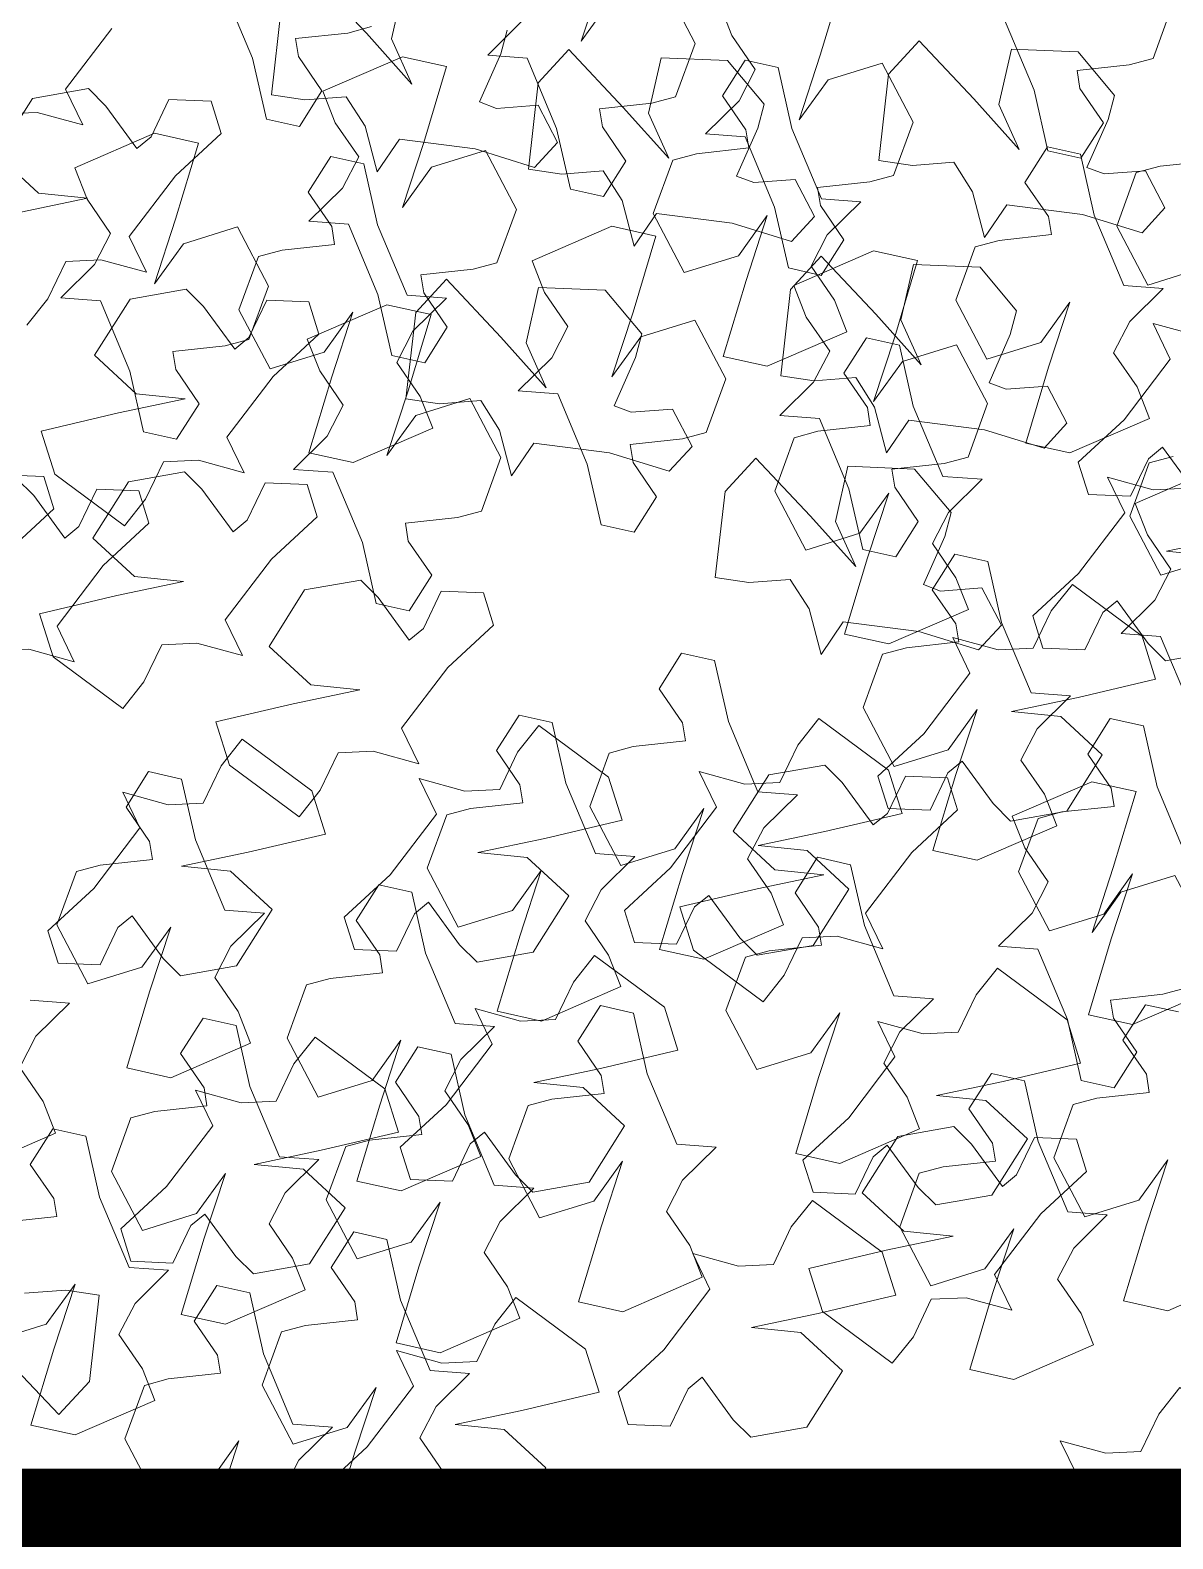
# Model space of a CAD drawing. Header units: metres. Extents: x 8 to 2416, y -346 to 476.
# Drawn here: x 215.528 to 215.908, y -224.245 to -223.743 of the extents above; entities that cross this region are included whole.
import ezdxf

# ---------------------------------------------------------------- set-up
doc = ezdxf.new("R2010")
doc.units = ezdxf.units.M
doc.linetypes.add('0', pattern=[0])
doc.layers.get('0').update_dxf_attribs({"color": 250, "linetype": '0', "lineweight": 20})
for name, color, linetype, lineweight in [('A-DOOR', 35, 'Continuous', 5), ('ARBOLES', 86, 'Continuous', 0), ('baños', 140, 'Continuous', 0)]:
    doc.layers.add(name, color=color, linetype=linetype, lineweight=lineweight)
doc.layers.add('REVESTIMIENTO EXTERIOR', color=7, linetype='Continuous', lineweight=5, true_color=0xffdebd)
doc.styles.get("Standard").update_dxf_attribs({"font": 'arial.ttf', "height": 0.1875})

# ---------------------------------------------------------------- blocks, each defined once
blk = doc.blocks.new('TREES')
at = {"layer": 'ARBOLES', "color": 252, "true_color": 0x8da178}
for p, q in [((-0.0499, 0.08818), (-0.05666, 0.09413)), ((-0.04617, 0.09417), (-0.04699, 0.0878)), ((0.01256, 0.09318), (0.00946, 0.08909)), ((0.01932, 0.08723), (0.01256, 0.09318)), ((0.02305, 0.09322), (0.02222, 0.08685)), ((0.03059, 0.09363), (0.02305, 0.09322)), ((0.03517, 0.08909), (0.03059, 0.09363)), ((-0.05976, 0.09004), (-0.05996, 0.08021)), ((-0.03451, 0.08729), (-0.03404, 0.09004)), ((-0.00885, 0.08893), (-0.01639, 0.08852)), ((-0.00426, 0.0844), (-0.00885, 0.08893)), ((0.00946, 0.08909), (0.00926, 0.07926)), ((0.03471, 0.08634), (0.03517, 0.08909)), ((-0.04423, 0.08293), (-0.0499, 0.08818)), ((-0.04699, 0.0878), (-0.04423, 0.08293)), ((-0.03639, 0.08163), (-0.03451, 0.08729)), ((-0.02688, 0.08848), (-0.02998, 0.0844)), ((-0.02012, 0.08253), (-0.02688, 0.08848)), ((-0.01639, 0.08852), (-0.01721, 0.08216)), ((0.02499, 0.08198), (0.01932, 0.08723)), ((-0.08324, 0.07867), (-0.07868, 0.08602)), ((0.02222, 0.08685), (0.02499, 0.08198)), ((0.03282, 0.08069), (0.03471, 0.08634)), ((-0.02998, 0.0844), (-0.03018, 0.07457)), ((-0.00472, 0.08164), (-0.00426, 0.0844)), ((-0.01445, 0.07729), (-0.02012, 0.08253)), ((-0.01721, 0.08216), (-0.01445, 0.07729)), ((0.0469, 0.08279), (0.04106, 0.08159)), ((-0.05612, 0.08), (-0.05149, 0.0808)), ((-0.05149, 0.0808), (-0.04905, 0.07767)), ((-0.0344, 0.08108), (-0.03639, 0.08163)), ((-0.02977, 0.08188), (-0.0344, 0.08108)), ((-0.02717, 0.07788), (-0.02977, 0.08188)), ((-0.00661, 0.07599), (-0.00472, 0.08164)), ((0.03482, 0.08013), (0.03282, 0.08069)), ((0.03945, 0.08094), (0.03482, 0.08013)), ((0.03844, 0.08062), (0.03681, 0.07438)), ((0.04106, 0.08159), (0.03844, 0.08062)), ((0.04205, 0.07694), (0.03945, 0.08094)), ((-0.08066, 0.07898), (-0.08688, 0.07727)), ((-0.08093, 0.07484), (-0.08324, 0.07867)), ((-0.07851, 0.0772), (-0.08066, 0.07898)), ((-0.0667, 0.07885), (-0.07146, 0.0786)), ((-0.06521, 0.07532), (-0.0667, 0.07885)), ((-0.05996, 0.08021), (-0.05612, 0.08)), ((0.00926, 0.07926), (0.0131, 0.07905)), ((0.0131, 0.07905), (0.01773, 0.07985)), ((0.01773, 0.07985), (0.02017, 0.07672)), ((-0.08688, 0.07727), (-0.0903, 0.07054)), ((-0.07456, 0.07274), (-0.07851, 0.0772)), ((-0.07146, 0.0786), (-0.07308, 0.07419)), ((-0.04905, 0.07767), (-0.04722, 0.07264)), ((-0.02949, 0.07483), (-0.02717, 0.07788)), ((-0.09013, 0.07521), (-0.0862, 0.07576)), ((-0.0862, 0.07576), (-0.08093, 0.07484)), ((-0.06993, 0.07005), (-0.06521, 0.07532)), ((-0.04722, 0.07264), (-0.04505, 0.07657)), ((-0.04505, 0.07657), (-0.03641, 0.07628)), ((-0.03641, 0.07628), (-0.02949, 0.07483)), ((-0.00461, 0.07544), (-0.00661, 0.07599)), ((0.00002, 0.07624), (-0.00461, 0.07544)), ((0.00261, 0.07224), (0.00002, 0.07624)), ((0.02017, 0.07672), (0.022, 0.07169)), ((0.022, 0.07169), (0.02417, 0.07562)), ((0.02417, 0.07562), (0.03281, 0.07534)), ((0.03281, 0.07534), (0.03973, 0.07388)), ((0.03973, 0.07388), (0.04205, 0.07694)), ((-0.07308, 0.07419), (-0.07456, 0.07274)), ((-0.0526, 0.07388), (-0.05477, 0.06963)), ((-0.0488, 0.0734), (-0.0526, 0.07388)), ((-0.03018, 0.07457), (-0.02634, 0.07435)), ((-0.02634, 0.07435), (-0.02171, 0.07515)), ((-0.02171, 0.07515), (-0.01926, 0.07202)), ((0.03681, 0.07438), (0.04093, 0.06805)), ((-0.0466, 0.06668), (-0.0488, 0.0734)), ((-0.01926, 0.07202), (-0.01743, 0.06699)), ((0.00029, 0.06918), (0.00261, 0.07224)), ((-0.0903, 0.07054), (-0.0852, 0.06664)), ((-0.01743, 0.06699), (-0.01527, 0.07092)), ((-0.01527, 0.07092), (-0.00663, 0.07064)), ((-0.00663, 0.07064), (0.00029, 0.06918)), ((0.04093, 0.06805), (0.04686, 0.07052)), ((-0.07449, 0.06271), (-0.06993, 0.07005)), ((-0.05477, 0.06963), (-0.05176, 0.06602)), ((0.00379, 0.06784), (0.00069, 0.06375)), ((0.01055, 0.06189), (0.00379, 0.06784)), ((0.01428, 0.06788), (0.01346, 0.06151)), ((0.02182, 0.06829), (0.01428, 0.06788)), ((0.02641, 0.06375), (0.02182, 0.06829)), ((-0.0796, 0.0666), (-0.08697, 0.06431)), ((-0.0852, 0.06664), (-0.0796, 0.0666)), ((-0.05176, 0.06602), (-0.05124, 0.06402)), ((-0.04252, 0.05906), (-0.0466, 0.06668)), ((-0.05124, 0.06402), (-0.05708, 0.06282)), ((0.00069, 0.06375), (0.00049, 0.05392)), ((0.02594, 0.061), (0.02641, 0.06375)), ((-0.07218, 0.05887), (-0.07449, 0.06271)), ((-0.0597, 0.06185), (-0.06133, 0.05561)), ((-0.05708, 0.06282), (-0.0597, 0.06185)), ((-0.02023, 0.06172), (-0.02777, 0.06131)), ((-0.01564, 0.05718), (-0.02023, 0.06172)), ((0.01622, 0.05665), (0.01055, 0.06189)), ((-0.03826, 0.06127), (-0.04136, 0.05718)), ((-0.0315, 0.05532), (-0.03826, 0.06127)), ((-0.02777, 0.06131), (-0.02859, 0.05494)), ((0.01346, 0.06151), (0.01622, 0.05665)), ((0.02406, 0.05535), (0.02594, 0.061)), ((-0.083, 0.05484), (-0.08138, 0.05925)), ((-0.08138, 0.05925), (-0.07745, 0.0598)), ((-0.07745, 0.0598), (-0.07218, 0.05887)), ((-0.03804, 0.05914), (-0.04252, 0.05906)), ((-0.04148, 0.05504), (-0.03804, 0.05914)), ((-0.06751, 0.05739), (-0.07373, 0.05568)), ((-0.06536, 0.05561), (-0.06751, 0.05739)), ((-0.05831, 0.05701), (-0.05993, 0.0526)), ((-0.05355, 0.05726), (-0.05831, 0.05701)), ((-0.05206, 0.05373), (-0.05355, 0.05726)), ((-0.05128, 0.05175), (-0.04845, 0.05658)), ((-0.04845, 0.05658), (-0.05015, 0.04905)), ((-0.04136, 0.05718), (-0.04156, 0.04735)), ((-0.01611, 0.05443), (-0.01564, 0.05718)), ((-0.08511, 0.05162), (-0.083, 0.05484)), ((-0.07373, 0.05568), (-0.07715, 0.04895)), ((-0.0614, 0.05115), (-0.06536, 0.05561)), ((-0.06133, 0.05561), (-0.0572, 0.04928)), ((-0.04297, 0.05136), (-0.04148, 0.05504)), ((-0.02583, 0.05007), (-0.0315, 0.05532)), ((-0.02859, 0.05494), (-0.02583, 0.05007)), ((0.02605, 0.0548), (0.02406, 0.05535)), ((0.03068, 0.0556), (0.02605, 0.0548)), ((0.03328, 0.0516), (0.03068, 0.0556)), ((-0.05678, 0.04846), (-0.05206, 0.05373)), ((-0.01799, 0.04878), (-0.01611, 0.05443)), ((0.00049, 0.05392), (0.00433, 0.05371)), ((0.00433, 0.05371), (0.00896, 0.05451)), ((0.00896, 0.05451), (0.0114, 0.05138)), ((-0.05993, 0.0526), (-0.0614, 0.05115)), ((-0.0572, 0.04928), (-0.05128, 0.05175)), ((-0.03996, 0.04775), (-0.04297, 0.05136)), ((0.0114, 0.05138), (0.01324, 0.04635)), ((0.03096, 0.04854), (0.03328, 0.0516)), ((0.01324, 0.04635), (0.0154, 0.05028)), ((0.0154, 0.05028), (0.02404, 0.05)), ((0.02404, 0.05), (0.03096, 0.04854)), ((-0.07715, 0.04895), (-0.07204, 0.04505)), ((-0.06134, 0.04112), (-0.05678, 0.04846)), ((-0.05015, 0.04905), (-0.05193, 0.04022)), ((-0.03772, 0.04714), (-0.03309, 0.04794)), ((-0.03309, 0.04794), (-0.03065, 0.04481)), ((-0.016, 0.04822), (-0.01799, 0.04878)), ((-0.01137, 0.04902), (-0.016, 0.04822)), ((-0.00877, 0.04502), (-0.01137, 0.04902)), ((0.05043, 0.04803), (0.04181, 0.04329)), ((-0.04156, 0.04735), (-0.03772, 0.04714)), ((-0.03822, 0.04432), (-0.03996, 0.04775)), ((-0.06645, 0.04501), (-0.07382, 0.04272)), ((-0.07204, 0.04505), (-0.06645, 0.04501)), ((-0.03065, 0.04481), (-0.02881, 0.03978)), ((-0.01109, 0.04197), (-0.00877, 0.04502)), ((0.01657, 0.04482), (0.00903, 0.04442)), ((0.02116, 0.04029), (0.01657, 0.04482)), ((-0.04684, 0.03958), (-0.03822, 0.04432)), ((-0.02881, 0.03978), (-0.02665, 0.04371)), ((-0.02665, 0.04371), (-0.01801, 0.04343)), ((-0.01801, 0.04343), (-0.01109, 0.04197)), ((-0.00146, 0.04438), (-0.00456, 0.04029)), ((0.0053, 0.03842), (-0.00146, 0.04438)), ((0.00903, 0.04442), (0.00821, 0.03805)), ((0.04181, 0.04329), (0.04355, 0.03986)), ((-0.07382, 0.04272), (-0.08236, 0.03984)), ((-0.05903, 0.03728), (-0.06134, 0.04112)), ((-0.08236, 0.03984), (-0.08037, 0.03512)), ((-0.05193, 0.04022), (-0.04684, 0.03958)), ((-0.00456, 0.04029), (-0.00476, 0.03046)), ((0.02069, 0.03754), (0.02116, 0.04029)), ((0.04355, 0.03986), (0.04656, 0.03625)), ((-0.06985, 0.03325), (-0.06823, 0.03766)), ((-0.06823, 0.03766), (-0.0643, 0.03821)), ((-0.0643, 0.03821), (-0.05903, 0.03728)), ((0.01097, 0.03318), (0.0053, 0.03842)), ((0.00821, 0.03805), (0.01097, 0.03318)), ((-0.06576, 0.03674), (-0.07198, 0.03504)), ((-0.06361, 0.03497), (-0.06576, 0.03674)), ((-0.05656, 0.03637), (-0.05818, 0.03196)), ((-0.0518, 0.03662), (-0.05656, 0.03637)), ((-0.05031, 0.03308), (-0.0518, 0.03662)), ((0.01881, 0.03188), (0.02069, 0.03754)), ((0.04656, 0.03625), (0.04507, 0.03257)), ((0.11421, 0.02729), (0.11598, 0.03612)), ((0.15179, 0.03046), (0.15342, 0.0367)), ((-0.08158, 0.03474), (-0.08634, 0.03449)), ((-0.08009, 0.03121), (-0.08158, 0.03474)), ((-0.08037, 0.03512), (-0.07195, 0.03003)), ((-0.07198, 0.03504), (-0.0754, 0.0283)), ((-0.05965, 0.03051), (-0.06361, 0.03497)), ((-0.07195, 0.03003), (-0.06985, 0.03325)), ((-0.05503, 0.02782), (-0.05031, 0.03308)), ((0.04507, 0.03257), (0.04163, 0.02847)), ((0.08709, 0.02633), (0.08879, 0.03386)), ((0.09997, 0.0273), (0.09584, 0.03363)), ((0.13461, 0.03325), (0.13869, 0.02563)), ((-0.08481, 0.02594), (-0.08009, 0.03121)), ((-0.05818, 0.03196), (-0.05965, 0.03051)), ((-0.00092, 0.03025), (0.00371, 0.03105)), ((0.00371, 0.03105), (0.00615, 0.02792)), ((0.02081, 0.03133), (0.01881, 0.03188)), ((0.02543, 0.03213), (0.02081, 0.03133)), ((0.02803, 0.02813), (0.02543, 0.03213)), ((0.08992, 0.03116), (0.08709, 0.02633)), ((0.10228, 0.03202), (0.10402, 0.02859)), ((-0.00476, 0.03046), (-0.00092, 0.03025)), ((0.14333, 0.02829), (0.14917, 0.02948)), ((0.14917, 0.02948), (0.15179, 0.03046)), ((-0.0754, 0.0283), (-0.07029, 0.02441)), ((-0.05959, 0.02047), (-0.05503, 0.02782)), ((0.00615, 0.02792), (0.00799, 0.02289)), ((0.02571, 0.02508), (0.02803, 0.02813)), ((0.04163, 0.02847), (0.04611, 0.02855)), ((0.04611, 0.02855), (0.05019, 0.02093)), ((0.08012, 0.02787), (0.07668, 0.02377)), ((0.10402, 0.02859), (0.10703, 0.02498)), ((0.14385, 0.02628), (0.14333, 0.02829)), ((-0.04473, 0.0264), (-0.05095, 0.0247)), ((-0.04257, 0.02462), (-0.04473, 0.0264)), ((-0.03552, 0.02603), (-0.03714, 0.02162)), ((-0.03076, 0.02627), (-0.03552, 0.02603)), ((-0.02927, 0.02274), (-0.03076, 0.02627)), ((0.00799, 0.02289), (0.01015, 0.02681)), ((0.01015, 0.02681), (0.01879, 0.02653)), ((0.01879, 0.02653), (0.02571, 0.02508)), ((0.06067, 0.02478), (0.06328, 0.02576)), ((0.09833, 0.02106), (0.09997, 0.0273)), ((0.1125, 0.01976), (0.11421, 0.02729)), ((0.12126, 0.02706), (0.11534, 0.02459)), ((0.12538, 0.02073), (0.12126, 0.02706)), ((0.14686, 0.02267), (0.14385, 0.02628)), ((-0.0647, 0.02437), (-0.07207, 0.02208)), ((-0.07029, 0.02441), (-0.0647, 0.02437)), ((-0.05095, 0.0247), (-0.05436, 0.01796)), ((-0.03862, 0.02016), (-0.04257, 0.02462)), ((0.05483, 0.02359), (0.06067, 0.02478)), ((0.10703, 0.02498), (0.10554, 0.0213)), ((0.11534, 0.02459), (0.1125, 0.01976)), ((0.13869, 0.02563), (0.14089, 0.0189)), ((-0.03399, 0.01748), (-0.02927, 0.02274)), ((0.05535, 0.02159), (0.05483, 0.02359)), ((0.06708, 0.02269), (0.05846, 0.01795)), ((0.07217, 0.02205), (0.06708, 0.02269)), ((0.07668, 0.02377), (0.08116, 0.02386)), ((0.08116, 0.02386), (0.08524, 0.01623)), ((0.14469, 0.01843), (0.14686, 0.02267)), ((-0.07207, 0.02208), (-0.08061, 0.0192)), ((-0.03714, 0.02162), (-0.03862, 0.02016)), ((0.05019, 0.02093), (0.05239, 0.01421)), ((0.05836, 0.01798), (0.05535, 0.02159)), ((0.07039, 0.01322), (0.07217, 0.02205)), ((0.09572, 0.02009), (0.09833, 0.02106)), ((0.10554, 0.0213), (0.1021, 0.0172)), ((0.12375, 0.01449), (0.12538, 0.02073)), ((-0.08061, 0.0192), (-0.07862, 0.01447)), ((-0.05728, 0.01664), (-0.05959, 0.02047)), ((0.08988, 0.01889), (0.09572, 0.02009)), ((0.0904, 0.01689), (0.08988, 0.01889)), ((0.14089, 0.0189), (0.14469, 0.01843)), ((-0.06648, 0.01701), (-0.06255, 0.01757)), ((-0.06255, 0.01757), (-0.05728, 0.01664)), ((-0.05436, 0.01796), (-0.04926, 0.01407)), ((-0.03856, 0.01013), (-0.03399, 0.01748)), ((0.05619, 0.01373), (0.05836, 0.01798)), ((0.05846, 0.01795), (0.0602, 0.01452)), ((0.1021, 0.0172), (0.10658, 0.01729)), ((0.10658, 0.01729), (0.11066, 0.00966)), ((-0.0681, 0.01261), (-0.06648, 0.01701)), ((0.08524, 0.01623), (0.08744, 0.00951)), ((0.09341, 0.01328), (0.0904, 0.01689)), ((-0.07862, 0.01447), (-0.07021, 0.00938)), ((-0.04366, 0.01403), (-0.05104, 0.01174)), ((-0.04926, 0.01407), (-0.04366, 0.01403)), ((0.05239, 0.01421), (0.05619, 0.01373)), ((0.0602, 0.01452), (0.06321, 0.01091)), ((0.12114, 0.01352), (0.12375, 0.01449)), ((-0.16389, 0.01286), (-0.16606, 0.00861)), ((-0.16009, 0.01238), (-0.16389, 0.01286)), ((-0.15789, 0.00566), (-0.16009, 0.01238)), ((-0.07021, 0.00938), (-0.0681, 0.01261)), ((-0.02543, 0.01286), (-0.0276, 0.00861)), ((-0.02163, 0.01238), (-0.02543, 0.01286)), ((-0.01943, 0.00566), (-0.02163, 0.01238)), ((0.06869, 0.00569), (0.07039, 0.01322)), ((0.07744, 0.01299), (0.07152, 0.01052)), ((0.08157, 0.00666), (0.07744, 0.01299)), ((0.09124, 0.00903), (0.09341, 0.01328)), ((0.1153, 0.01232), (0.12114, 0.01352)), ((0.11582, 0.01032), (0.1153, 0.01232)), ((-0.05104, 0.01174), (-0.05957, 0.00886)), ((0.00959, 0.01046), (0.00337, 0.00875)), ((0.01174, 0.00868), (0.00959, 0.01046)), ((0.02356, 0.01033), (0.0188, 0.01008)), ((0.02504, 0.0068), (0.02356, 0.01033)), ((0.03991, 0.01142), (0.03129, 0.00668)), ((0.045, 0.01078), (0.03991, 0.01142)), ((0.04322, 0.00195), (0.045, 0.01078)), ((0.06321, 0.01091), (0.06172, 0.00723)), ((0.07152, 0.01052), (0.06869, 0.00569)), ((0.11883, 0.00671), (0.11582, 0.01032)), ((-0.16606, 0.00861), (-0.16305, 0.005)), ((-0.05957, 0.00886), (-0.05758, 0.00413)), ((-0.03624, 0.0063), (-0.03856, 0.01013)), ((-0.0276, 0.00861), (-0.02459, 0.005)), ((0.00337, 0.00875), (-0.00005, 0.00202)), ((0.0157, 0.00422), (0.01174, 0.00868)), ((0.0188, 0.01008), (0.01717, 0.00567)), ((0.08744, 0.00951), (0.09124, 0.00903)), ((0.11066, 0.00966), (0.11286, 0.00294)), ((-0.04544, 0.00667), (-0.04151, 0.00722)), ((-0.04151, 0.00722), (-0.03624, 0.0063)), ((0.06172, 0.00723), (0.05828, 0.00313)), ((-0.15381, -0.00196), (-0.15789, 0.00566)), ((-0.12884, 0.00629), (-0.13101, 0.00204)), ((-0.12504, 0.00581), (-0.12884, 0.00629)), ((-0.12284, -0.00091), (-0.12504, 0.00581)), ((-0.04706, 0.00226), (-0.04544, 0.00667)), ((-0.01535, -0.00196), (-0.01943, 0.00566)), ((0.01717, 0.00567), (0.0157, 0.00422)), ((0.02032, 0.00153), (0.02504, 0.0068)), ((0.03129, 0.00668), (0.03303, 0.00325)), ((0.07993, 0.00042), (0.08157, 0.00666)), ((0.09249, 0.00578), (0.08388, 0.00104)), ((0.09758, 0.00514), (0.09249, 0.00578)), ((0.09581, -0.00369), (0.09758, 0.00514)), ((0.12228, 0.00578), (0.11366, 0.00104)), ((0.11666, 0.00246), (0.11883, 0.00671)), ((0.12737, 0.00514), (0.12228, 0.00578)), ((0.12559, -0.00369), (0.12737, 0.00514)), ((-0.16305, 0.005), (-0.16253, 0.003)), ((-0.05758, 0.00413), (-0.04917, -0.00096)), ((-0.02459, 0.005), (-0.02407, 0.003)), ((-0.16837, 0.0018), (-0.17098, 0.00083)), ((-0.16253, 0.003), (-0.16837, 0.0018)), ((-0.13101, 0.00204), (-0.128, -0.00157)), ((-0.06662, 0.00254), (-0.06879, -0.00171)), ((-0.06282, 0.00206), (-0.06662, 0.00254)), ((-0.06062, -0.00466), (-0.06282, 0.00206)), ((-0.04917, -0.00096), (-0.04706, 0.00226)), ((-0.02991, 0.0018), (-0.03253, 0.00083)), ((-0.02407, 0.003), (-0.02991, 0.0018)), ((-0.00005, 0.00202), (0.00506, -0.00188)), ((0.03303, 0.00325), (0.03604, -0.00036)), ((0.04152, -0.00558), (0.04322, 0.00195)), ((0.05027, 0.00172), (0.04435, -0.00075)), ((0.0544, -0.00461), (0.05027, 0.00172)), ((0.05828, 0.00313), (0.06276, 0.00321)), ((0.06276, 0.00321), (0.06684, -0.00441)), ((0.11286, 0.00294), (0.11666, 0.00246)), ((-0.17098, 0.00083), (-0.17261, -0.00541)), ((-0.03253, 0.00083), (-0.03416, -0.00541)), ((0.01576, -0.00581), (0.02032, 0.00153)), ((0.07732, -0.00055), (0.07993, 0.00042)), ((0.08388, 0.00104), (0.08562, -0.0024)), ((0.11366, 0.00104), (0.1154, -0.0024)), ((0.1546, 0.00056), (0.15691, -0.00328)), ((0.15987, -0.00037), (0.1546, 0.00056)), ((-0.128, -0.00157), (-0.12748, -0.00357)), ((-0.11876, -0.00854), (-0.12284, -0.00091)), ((-0.06879, -0.00171), (-0.06578, -0.00532)), ((0.03604, -0.00036), (0.03455, -0.00404)), ((0.04435, -0.00075), (0.04152, -0.00558)), ((0.07148, -0.00175), (0.07732, -0.00055)), ((-0.14933, -0.00188), (-0.15381, -0.00196)), ((-0.15277, -0.00598), (-0.14933, -0.00188)), ((-0.01087, -0.00188), (-0.01535, -0.00196)), ((-0.01431, -0.00598), (-0.01087, -0.00188)), ((0.01066, -0.00192), (0.00328, -0.00421)), ((0.00506, -0.00188), (0.01066, -0.00192)), ((0.072, -0.00375), (0.07148, -0.00175)), ((0.08562, -0.0024), (0.08862, -0.00601)), ((0.1154, -0.0024), (0.11841, -0.00601)), ((0.15691, -0.00328), (0.15235, -0.01062)), ((-0.16257, -0.00927), (-0.15973, -0.00444)), ((-0.15973, -0.00444), (-0.16144, -0.01197)), ((-0.13332, -0.00477), (-0.13593, -0.00574)), ((-0.12748, -0.00357), (-0.13332, -0.00477)), ((-0.05654, -0.01229), (-0.06062, -0.00466)), ((-0.02411, -0.00927), (-0.02128, -0.00444)), ((-0.02128, -0.00444), (-0.02298, -0.01197)), ((0.00328, -0.00421), (-0.00526, -0.00709)), ((0.03455, -0.00404), (0.03111, -0.00814)), ((0.05277, -0.01085), (0.0544, -0.00461)), ((0.06684, -0.00441), (0.06904, -0.01113)), ((0.07501, -0.00736), (0.072, -0.00375)), ((0.0941, -0.01123), (0.09581, -0.00369)), ((0.10286, -0.00393), (0.09694, -0.0064)), ((0.10698, -0.01025), (0.10286, -0.00393)), ((0.12389, -0.01123), (0.12559, -0.00369)), ((0.13264, -0.00393), (0.12672, -0.0064)), ((0.13677, -0.01025), (0.13264, -0.00393)), ((-0.17261, -0.00541), (-0.16849, -0.01174)), ((-0.15426, -0.00966), (-0.15277, -0.00598)), ((-0.13593, -0.00574), (-0.13756, -0.01198)), ((-0.06578, -0.00532), (-0.06526, -0.00732)), ((-0.03416, -0.00541), (-0.03004, -0.01174)), ((-0.0158, -0.00966), (-0.01431, -0.00598)), ((0.01808, -0.00965), (0.01576, -0.00581)), ((0.06796, -0.00547), (0.05935, -0.01021)), ((0.07305, -0.00611), (0.06796, -0.00547)), ((0.07127, -0.01494), (0.07305, -0.00611)), ((0.08862, -0.00601), (0.08714, -0.00969)), ((0.09694, -0.0064), (0.0941, -0.01123)), ((0.11841, -0.00601), (0.11692, -0.00969)), ((0.12672, -0.0064), (0.12389, -0.01123)), ((-0.11428, -0.00845), (-0.11876, -0.00854)), ((-0.11772, -0.01255), (-0.11428, -0.00845)), ((-0.0711, -0.00852), (-0.07371, -0.00949)), ((-0.06526, -0.00732), (-0.0711, -0.00852)), ((-0.03945, -0.0078), (-0.04162, -0.01205)), ((-0.03565, -0.00828), (-0.03945, -0.0078)), ((-0.03345, -0.015), (-0.03565, -0.00828)), ((-0.00526, -0.00709), (-0.00327, -0.01181)), ((0.03111, -0.00814), (0.03559, -0.00805)), ((0.03559, -0.00805), (0.03967, -0.01568)), ((0.07284, -0.01161), (0.07501, -0.00736)), ((-0.16849, -0.01174), (-0.16257, -0.00927)), ((-0.15125, -0.01327), (-0.15426, -0.00966)), ((-0.07371, -0.00949), (-0.07534, -0.01573)), ((-0.03004, -0.01174), (-0.02411, -0.00927)), ((-0.01279, -0.01327), (-0.0158, -0.00966)), ((0.00725, -0.01368), (0.00887, -0.00927)), ((0.00887, -0.00927), (0.0128, -0.00872)), ((0.0128, -0.00872), (0.01808, -0.00965)), ((0.05935, -0.01021), (0.06108, -0.01365)), ((0.08714, -0.00969), (0.0837, -0.01379)), ((0.10535, -0.01649), (0.10698, -0.01025)), ((0.11692, -0.00969), (0.11348, -0.01379)), ((0.13514, -0.01649), (0.13677, -0.01025)), ((-0.12752, -0.01584), (-0.12468, -0.01101)), ((-0.12468, -0.01101), (-0.12639, -0.01854)), ((-0.00327, -0.01181), (0.00515, -0.0169)), ((0.04431, -0.01302), (0.05015, -0.01182)), ((0.05015, -0.01182), (0.05277, -0.01085)), ((0.06904, -0.01113), (0.07284, -0.01161)), ((0.15235, -0.01062), (0.14763, -0.01589)), ((-0.16144, -0.01197), (-0.16321, -0.0208)), ((-0.14951, -0.0167), (-0.15125, -0.01327)), ((-0.13756, -0.01198), (-0.13344, -0.01831)), ((-0.1192, -0.01623), (-0.11772, -0.01255)), ((-0.05206, -0.0122), (-0.05654, -0.01229)), ((-0.0555, -0.0163), (-0.05206, -0.0122)), ((-0.04162, -0.01205), (-0.03861, -0.01566)), ((-0.02298, -0.01197), (-0.02476, -0.0208)), ((-0.01106, -0.0167), (-0.01279, -0.01327)), ((0.04483, -0.01502), (0.04431, -0.01302)), ((0.06108, -0.01365), (0.06409, -0.01725)), ((0.1555, -0.01477), (0.15698, -0.01331)), ((0.15698, -0.01331), (0.16093, -0.01777)), ((-0.0653, -0.01959), (-0.06246, -0.01476)), ((-0.06246, -0.01476), (-0.06417, -0.02229)), ((-0.02937, -0.02263), (-0.03345, -0.015)), ((0.00515, -0.0169), (0.00725, -0.01368)), ((0.04784, -0.01863), (0.04483, -0.01502)), ((0.06957, -0.02248), (0.07127, -0.01494)), ((0.07833, -0.01517), (0.0724, -0.01765)), ((0.08245, -0.0215), (0.07833, -0.01517)), ((0.0837, -0.01379), (0.08818, -0.0137)), ((0.08818, -0.0137), (0.09226, -0.02132)), ((0.11348, -0.01379), (0.11796, -0.0137)), ((0.11796, -0.0137), (0.12204, -0.02132)), ((0.15388, -0.01917), (0.1555, -0.01477)), ((-0.15813, -0.02144), (-0.14951, -0.0167)), ((-0.13344, -0.01831), (-0.12752, -0.01584)), ((-0.1162, -0.01984), (-0.1192, -0.01623)), ((-0.07534, -0.01573), (-0.07122, -0.02206)), ((-0.05698, -0.01998), (-0.0555, -0.0163)), ((-0.03861, -0.01566), (-0.03809, -0.01767)), ((-0.01967, -0.02144), (-0.01106, -0.0167)), ((0.03967, -0.01568), (0.04187, -0.0224)), ((0.10274, -0.01747), (0.10535, -0.01649)), ((0.13252, -0.01747), (0.13514, -0.01649)), ((0.14763, -0.01589), (0.14912, -0.01942)), ((-0.14724, -0.01718), (-0.14941, -0.02142)), ((-0.14344, -0.01766), (-0.14724, -0.01718)), ((-0.14124, -0.02438), (-0.14344, -0.01766)), ((-0.12639, -0.01854), (-0.12816, -0.02737)), ((-0.03809, -0.01767), (-0.04393, -0.01886)), ((0.04567, -0.02288), (0.04784, -0.01863)), ((0.06409, -0.01725), (0.0626, -0.02093)), ((0.0724, -0.01765), (0.06957, -0.02248)), ((0.0969, -0.01866), (0.10274, -0.01747)), ((0.09742, -0.02067), (0.0969, -0.01866)), ((0.12668, -0.01866), (0.13252, -0.01747)), ((0.1272, -0.02067), (0.12668, -0.01866)), ((0.1511, -0.01728), (0.15341, -0.02112)), ((0.15637, -0.01821), (0.1511, -0.01728)), ((0.1603, -0.01766), (0.15637, -0.01821)), ((-0.11446, -0.02327), (-0.1162, -0.01984)), ((-0.07122, -0.02206), (-0.0653, -0.01959)), ((-0.05398, -0.02359), (-0.05698, -0.01998)), ((-0.04654, -0.01983), (-0.04818, -0.02607)), ((-0.04393, -0.01886), (-0.04654, -0.01983)), ((-0.01317, -0.01907), (-0.01533, -0.02332)), ((-0.00936, -0.01955), (-0.01317, -0.01907)), ((-0.00716, -0.02627), (-0.00936, -0.01955)), ((0.14912, -0.01942), (0.15388, -0.01917)), ((-0.16321, -0.0208), (-0.15813, -0.02144)), ((-0.14941, -0.02142), (-0.1464, -0.02503)), ((-0.02476, -0.0208), (-0.01967, -0.02144)), ((0.0626, -0.02093), (0.05916, -0.02504)), ((0.08082, -0.02774), (0.08245, -0.0215)), ((0.09226, -0.02132), (0.09446, -0.02804)), ((0.10043, -0.02428), (0.09742, -0.02067)), ((0.12204, -0.02132), (0.12424, -0.02804)), ((0.13021, -0.02428), (0.1272, -0.02067)), ((0.15341, -0.02112), (0.14885, -0.02846)), ((-0.12307, -0.02801), (-0.11446, -0.02327)), ((-0.06417, -0.02229), (-0.06594, -0.03112)), ((-0.05224, -0.02702), (-0.05398, -0.02359)), ((-0.02489, -0.02254), (-0.02937, -0.02263)), ((-0.02833, -0.02664), (-0.02489, -0.02254)), ((-0.01533, -0.02332), (-0.01233, -0.02693)), ((0.04187, -0.0224), (0.04567, -0.02288)), ((0.15852, -0.02502), (0.1659, -0.02272)), ((-0.1464, -0.02503), (-0.14588, -0.02704)), ((-0.13716, -0.032), (-0.14124, -0.02438)), ((-0.07309, -0.02441), (-0.07757, -0.0245)), ((-0.07653, -0.02852), (-0.07309, -0.02441)), ((-0.05785, -0.0247), (-0.06002, -0.02894)), ((-0.05405, -0.02517), (-0.05785, -0.0247)), ((-0.05185, -0.0319), (-0.05405, -0.02517)), ((-0.03813, -0.02993), (-0.0353, -0.0251)), ((-0.0353, -0.0251), (-0.037, -0.03263)), ((-0.03332, -0.02564), (-0.03548, -0.02989)), ((-0.02951, -0.02612), (-0.03332, -0.02564)), ((0.05916, -0.02504), (0.06364, -0.02495)), ((0.06364, -0.02495), (0.06772, -0.03257)), ((0.09826, -0.02852), (0.10043, -0.02428)), ((0.12804, -0.02852), (0.13021, -0.02428)), ((0.16412, -0.02505), (0.15852, -0.02502)), ((-0.14588, -0.02704), (-0.15172, -0.02823)), ((-0.1114, -0.0273), (-0.11401, -0.02828)), ((-0.06085, -0.03176), (-0.05224, -0.02702)), ((-0.04818, -0.02607), (-0.04405, -0.0324)), ((-0.02982, -0.03032), (-0.02833, -0.02664)), ((-0.02731, -0.03284), (-0.02951, -0.02612)), ((-0.01233, -0.02693), (-0.0118, -0.02893)), ((-0.00309, -0.0339), (-0.00716, -0.02627)), ((-0.15172, -0.02823), (-0.15433, -0.02921)), ((-0.12816, -0.02737), (-0.12307, -0.02801)), ((-0.11401, -0.02828), (-0.11564, -0.03452)), ((-0.07802, -0.0322), (-0.07653, -0.02852)), ((-0.06002, -0.02894), (-0.05701, -0.03255)), ((-0.0118, -0.02893), (-0.01764, -0.03013)), ((0.02799, -0.02897), (0.02177, -0.03068)), ((0.03015, -0.03075), (0.02799, -0.02897)), ((0.07236, -0.02991), (0.0782, -0.02872)), ((0.0782, -0.02872), (0.08082, -0.02774)), ((0.09446, -0.02804), (0.09826, -0.02852)), ((0.12424, -0.02804), (0.12804, -0.02852)), ((0.14885, -0.02846), (0.14413, -0.03373)), ((-0.15433, -0.02921), (-0.15596, -0.03545)), ((-0.04405, -0.0324), (-0.03813, -0.02993)), ((-0.03548, -0.02989), (-0.03248, -0.0335)), ((-0.02681, -0.03393), (-0.02982, -0.03032)), ((-0.01764, -0.03013), (-0.02026, -0.0311)), ((0.02177, -0.03068), (0.01835, -0.03741)), ((0.0341, -0.03521), (0.03015, -0.03075)), ((0.0372, -0.02935), (0.03558, -0.03376)), ((0.04196, -0.0291), (0.0372, -0.02935)), ((0.04344, -0.03263), (0.04196, -0.0291)), ((0.07288, -0.03192), (0.07236, -0.02991)), ((0.14826, -0.02975), (0.14615, -0.03297)), ((0.15667, -0.03484), (0.14826, -0.02975)), ((-0.13268, -0.03191), (-0.13716, -0.032)), ((-0.13612, -0.03601), (-0.13268, -0.03191)), ((-0.07501, -0.0358), (-0.07802, -0.0322)), ((-0.06594, -0.03112), (-0.06085, -0.03176)), ((-0.04777, -0.03952), (-0.05185, -0.0319)), ((-0.02026, -0.0311), (-0.02189, -0.03734)), ((0.07589, -0.03552), (0.07288, -0.03192)), ((0.152, -0.03261), (0.15348, -0.03115)), ((0.15348, -0.03115), (0.15743, -0.03561)), ((-0.05701, -0.03255), (-0.05649, -0.03456)), ((-0.037, -0.03263), (-0.03878, -0.04146)), ((-0.03248, -0.0335), (-0.03196, -0.03551)), ((-0.02324, -0.04047), (-0.02731, -0.03284)), ((-0.02507, -0.03736), (-0.02681, -0.03393)), ((0.0014, -0.03381), (-0.00309, -0.0339)), ((-0.00204, -0.03791), (0.0014, -0.03381)), ((0.03558, -0.03376), (0.0341, -0.03521)), ((0.03872, -0.0379), (0.04344, -0.03263)), ((0.06772, -0.03257), (0.06992, -0.03929)), ((0.14413, -0.03373), (0.14562, -0.03726)), ((0.14615, -0.03297), (0.14453, -0.03737)), ((0.15038, -0.03701), (0.152, -0.03261)), ((-0.15596, -0.03545), (-0.15184, -0.04177)), ((-0.14592, -0.0393), (-0.14308, -0.03447)), ((-0.14308, -0.03447), (-0.14479, -0.04201)), ((-0.11564, -0.03452), (-0.11152, -0.04085)), ((-0.07328, -0.03924), (-0.07501, -0.0358)), ((-0.06233, -0.03575), (-0.06495, -0.03673)), ((-0.05649, -0.03456), (-0.06233, -0.03575)), ((-0.03196, -0.03551), (-0.03779, -0.0367)), ((0.07372, -0.03977), (0.07589, -0.03552)), ((0.15866, -0.03956), (0.15667, -0.03484)), ((0.15743, -0.03561), (0.15958, -0.03739)), ((0.15958, -0.03739), (0.1658, -0.03568)), ((-0.1376, -0.03969), (-0.13612, -0.03601)), ((-0.06495, -0.03673), (-0.06658, -0.04297)), ((-0.03779, -0.0367), (-0.04041, -0.03767)), ((-0.03369, -0.0421), (-0.02507, -0.03736)), ((-0.02189, -0.03734), (-0.01777, -0.04367)), ((-0.01184, -0.0412), (-0.00901, -0.03637)), ((-0.00901, -0.03637), (-0.01072, -0.0439)), ((0.01835, -0.03741), (0.02346, -0.04131)), ((0.13533, -0.037), (0.13765, -0.04084)), ((0.1406, -0.03793), (0.13533, -0.037)), ((0.14453, -0.03737), (0.1406, -0.03793)), ((0.14562, -0.03726), (0.15038, -0.03701)), ((-0.15184, -0.04177), (-0.14592, -0.0393)), ((-0.11152, -0.04085), (-0.1056, -0.03838)), ((-0.08189, -0.04398), (-0.07328, -0.03924)), ((-0.07364, -0.03879), (-0.0758, -0.04304)), ((-0.06983, -0.03927), (-0.07364, -0.03879)), ((-0.06763, -0.04599), (-0.06983, -0.03927)), ((-0.04041, -0.03767), (-0.04204, -0.04391)), ((-0.00353, -0.04159), (-0.00204, -0.03791)), ((0.03416, -0.04524), (0.03872, -0.0379)), ((0.06992, -0.03929), (0.07372, -0.03977)), ((-0.1346, -0.0433), (-0.1376, -0.03969)), ((-0.13497, -0.04066), (-0.13714, -0.04491)), ((-0.13117, -0.04114), (-0.13497, -0.04066)), ((-0.04329, -0.03943), (-0.04777, -0.03952)), ((-0.04673, -0.04353), (-0.04329, -0.03943)), ((-0.01876, -0.04038), (-0.02324, -0.04047)), ((-0.02219, -0.04448), (-0.01876, -0.04038)), ((0.13765, -0.04084), (0.13308, -0.04818)), ((0.15013, -0.04244), (0.15866, -0.03956)), ((-0.14479, -0.04201), (-0.14656, -0.05084)), ((-0.12897, -0.04786), (-0.13117, -0.04114)), ((-0.05653, -0.04682), (-0.0537, -0.04199)), ((-0.0537, -0.04199), (-0.0554, -0.04953)), ((-0.03878, -0.04146), (-0.03369, -0.0421)), ((-0.01777, -0.04367), (-0.01184, -0.0412)), ((-0.00052, -0.0452), (-0.00353, -0.04159)), ((0.02906, -0.04135), (0.02168, -0.04364)), ((0.02346, -0.04131), (0.02906, -0.04135)), ((0.14275, -0.04473), (0.15013, -0.04244)), ((-0.13286, -0.04674), (-0.1346, -0.0433)), ((-0.0758, -0.04304), (-0.0728, -0.04664)), ((-0.06658, -0.04297), (-0.06245, -0.04929)), ((-0.04822, -0.04721), (-0.04673, -0.04353)), ((-0.04204, -0.04391), (-0.03792, -0.05024)), ((-0.03199, -0.04777), (-0.02916, -0.04294)), ((-0.02916, -0.04294), (-0.03087, -0.05048)), ((-0.01072, -0.0439), (-0.01249, -0.05273)), ((0.02168, -0.04364), (0.01314, -0.04652)), ((-0.13714, -0.04491), (-0.13413, -0.04852)), ((-0.06356, -0.05361), (-0.06763, -0.04599)), ((-0.02368, -0.04816), (-0.02219, -0.04448)), ((0.00121, -0.04863), (-0.00052, -0.0452)), ((0.03648, -0.04908), (0.03416, -0.04524)), ((0.14835, -0.04477), (0.14275, -0.04473)), ((0.15345, -0.04866), (0.14835, -0.04477)), ((-0.14147, -0.05148), (-0.13286, -0.04674)), ((-0.12489, -0.05549), (-0.12897, -0.04786)), ((-0.0728, -0.04664), (-0.07227, -0.04865)), ((-0.06245, -0.04929), (-0.05653, -0.04682)), ((-0.04521, -0.05082), (-0.04822, -0.04721)), ((-0.03859, -0.04723), (-0.04075, -0.05148)), ((-0.03478, -0.04771), (-0.03859, -0.04723)), ((-0.03792, -0.05024), (-0.03199, -0.04777)), ((-0.03258, -0.05443), (-0.03478, -0.04771)), ((0.01314, -0.04652), (0.01514, -0.05124)), ((0.12109, -0.04759), (0.11899, -0.05081)), ((0.1295, -0.05268), (0.12109, -0.04759)), ((-0.13413, -0.04852), (-0.13361, -0.05052)), ((-0.07227, -0.04865), (-0.07811, -0.04984)), ((-0.0554, -0.04953), (-0.05718, -0.05836)), ((-0.02067, -0.05177), (-0.02368, -0.04816)), ((-0.0074, -0.05337), (0.00121, -0.04863)), ((0.02565, -0.05311), (0.02727, -0.0487)), ((0.02727, -0.0487), (0.03121, -0.04815)), ((0.03121, -0.04815), (0.03648, -0.04908)), ((0.13308, -0.04818), (0.12836, -0.05344)), ((0.15004, -0.0554), (0.15345, -0.04866)), ((-0.14656, -0.05084), (-0.14147, -0.05148)), ((-0.13361, -0.05052), (-0.13945, -0.05172)), ((-0.04347, -0.05426), (-0.04521, -0.05082)), ((-0.03087, -0.05048), (-0.03264, -0.0593)), ((0.01514, -0.05124), (0.02355, -0.05633)), ((0.11899, -0.05081), (0.11737, -0.05521)), ((0.13623, -0.05232), (0.13771, -0.05087)), ((0.13771, -0.05087), (0.14166, -0.05533)), ((-0.14207, -0.05269), (-0.1437, -0.05893)), ((-0.13945, -0.05172), (-0.14207, -0.05269)), ((-0.04075, -0.05148), (-0.03774, -0.05509)), ((-0.01894, -0.0552), (-0.02067, -0.05177)), ((-0.01249, -0.05273), (-0.0074, -0.05337)), ((0.08956, -0.05134), (0.08745, -0.05456)), ((0.09797, -0.05643), (0.08956, -0.05134)), ((0.1315, -0.0574), (0.1295, -0.05268)), ((0.13461, -0.05673), (0.13623, -0.05232)), ((-0.05907, -0.05352), (-0.06356, -0.05361)), ((-0.06251, -0.05762), (-0.05907, -0.05352)), ((-0.05209, -0.059), (-0.04347, -0.05426)), ((-0.02851, -0.06206), (-0.03258, -0.05443)), ((0.02355, -0.05633), (0.02565, -0.05311)), ((0.08745, -0.05456), (0.08583, -0.05896)), ((0.12836, -0.05344), (0.12985, -0.05698)), ((-0.16476, -0.05473), (-0.16692, -0.05898)), ((-0.16095, -0.05521), (-0.16476, -0.05473)), ((-0.15875, -0.06193), (-0.16095, -0.05521)), ((-0.12041, -0.0554), (-0.12489, -0.05549)), ((-0.12385, -0.0595), (-0.12041, -0.0554)), ((-0.07231, -0.06091), (-0.06948, -0.05608)), ((-0.06948, -0.05608), (-0.07119, -0.06362)), ((-0.05349, -0.05473), (-0.05565, -0.05898)), ((-0.04968, -0.05521), (-0.05349, -0.05473)), ((-0.04748, -0.06193), (-0.04968, -0.05521)), ((-0.03774, -0.05509), (-0.03722, -0.0571)), ((-0.02755, -0.05994), (-0.01894, -0.0552)), ((0.05626, -0.05603), (0.05415, -0.05925)), ((0.06467, -0.06112), (0.05626, -0.05603)), ((0.09996, -0.06115), (0.09797, -0.05643)), ((0.10816, -0.05484), (0.11048, -0.05868)), ((0.11343, -0.05577), (0.10816, -0.05484)), ((0.11737, -0.05521), (0.11343, -0.05577)), ((0.14166, -0.05533), (0.14381, -0.05711)), ((0.14381, -0.05711), (0.15004, -0.0554)), ((-0.13365, -0.06279), (-0.13082, -0.05796)), ((-0.13082, -0.05796), (-0.13252, -0.06549)), ((-0.11569, -0.05756), (-0.11785, -0.0618)), ((-0.11188, -0.05803), (-0.11569, -0.05756)), ((-0.10968, -0.06476), (-0.11188, -0.05803)), ((-0.064, -0.06131), (-0.06251, -0.05762)), ((-0.03722, -0.0571), (-0.04306, -0.05829)), ((0.12296, -0.06028), (0.1315, -0.0574)), ((0.12985, -0.05698), (0.13461, -0.05673)), ((-0.16692, -0.05898), (-0.16391, -0.06259)), ((-0.1437, -0.05893), (-0.13957, -0.06526)), ((-0.12534, -0.06318), (-0.12385, -0.0595)), ((-0.05718, -0.05836), (-0.05209, -0.059)), ((-0.05565, -0.05898), (-0.05265, -0.06259)), ((-0.04568, -0.05926), (-0.04731, -0.0655)), ((-0.04306, -0.05829), (-0.04568, -0.05926)), ((-0.03264, -0.0593), (-0.02755, -0.05994)), ((0.05415, -0.05925), (0.05253, -0.06366)), ((0.07663, -0.05859), (0.07895, -0.06243)), ((0.0819, -0.05952), (0.07663, -0.05859)), ((0.08583, -0.05896), (0.0819, -0.05952)), ((0.11048, -0.05868), (0.10592, -0.06602)), ((-0.07824, -0.06338), (-0.07231, -0.06091)), ((-0.06099, -0.06491), (-0.064, -0.06131)), ((0.06666, -0.06585), (0.06467, -0.06112)), ((0.09143, -0.06403), (0.09996, -0.06115)), ((0.11558, -0.06257), (0.12296, -0.06028)), ((-0.16391, -0.06259), (-0.16339, -0.06459)), ((-0.15468, -0.06956), (-0.15875, -0.06193)), ((-0.13957, -0.06526), (-0.13365, -0.06279)), ((-0.12233, -0.06679), (-0.12534, -0.06318)), ((-0.11785, -0.0618), (-0.11485, -0.06541)), ((-0.05265, -0.06259), (-0.05212, -0.06459)), ((-0.04341, -0.06956), (-0.04748, -0.06193)), ((-0.02402, -0.06197), (-0.02851, -0.06206)), ((-0.02746, -0.06607), (-0.02402, -0.06197)), ((0.07895, -0.06243), (0.07438, -0.06977)), ((0.12118, -0.06261), (0.11558, -0.06257)), ((0.12628, -0.06651), (0.12118, -0.06261)), ((-0.16339, -0.06459), (-0.16923, -0.06579)), ((-0.10561, -0.07238), (-0.10968, -0.06476)), ((-0.07119, -0.06362), (-0.07296, -0.07245)), ((-0.05926, -0.06835), (-0.06099, -0.06491)), ((-0.05212, -0.06459), (-0.05796, -0.06579)), ((-0.03726, -0.06936), (-0.03443, -0.06453)), ((-0.03443, -0.06453), (-0.03613, -0.07207)), ((0.04333, -0.06329), (0.04565, -0.06712)), ((0.0486, -0.06421), (0.04333, -0.06329)), ((0.05253, -0.06366), (0.0486, -0.06421)), ((0.08405, -0.06632), (0.09143, -0.06403)), ((-0.16923, -0.06579), (-0.17185, -0.06676)), ((-0.13252, -0.06549), (-0.1343, -0.07432)), ((-0.11485, -0.06541), (-0.11432, -0.06742)), ((-0.05796, -0.06579), (-0.06058, -0.06676)), ((-0.04731, -0.0655), (-0.04319, -0.07183)), ((-0.02895, -0.06975), (-0.02746, -0.06607)), ((0.05813, -0.06873), (0.06666, -0.06585)), ((0.08965, -0.06636), (0.08405, -0.06632)), ((0.09475, -0.07025), (0.08965, -0.06636)), ((0.10592, -0.06602), (0.10119, -0.07129)), ((0.12287, -0.07324), (0.12628, -0.06651)), ((-0.17185, -0.06676), (-0.17348, -0.073)), ((-0.12059, -0.07022), (-0.12233, -0.06679)), ((-0.11432, -0.06742), (-0.12016, -0.06861)), ((-0.06787, -0.07309), (-0.05926, -0.06835)), ((-0.06058, -0.06676), (-0.06221, -0.073)), ((0.04565, -0.06712), (0.04108, -0.07447)), ((-0.15019, -0.06947), (-0.15468, -0.06956)), ((-0.15363, -0.07357), (-0.15019, -0.06947)), ((-0.12278, -0.06958), (-0.12441, -0.07583)), ((-0.12016, -0.06861), (-0.12278, -0.06958)), ((-0.03892, -0.06947), (-0.04341, -0.06956)), ((-0.04319, -0.07183), (-0.03726, -0.06936)), ((-0.04236, -0.07357), (-0.03892, -0.06947)), ((-0.02594, -0.07336), (-0.02895, -0.06975)), ((0.05075, -0.07102), (0.05813, -0.06873)), ((0.07438, -0.06977), (0.06966, -0.07503)), ((0.10906, -0.07016), (0.11054, -0.06871)), ((0.11054, -0.06871), (0.11449, -0.07317)), ((-0.12921, -0.07496), (-0.12059, -0.07022)), ((0.05635, -0.07106), (0.05075, -0.07102)), ((0.06145, -0.07495), (0.05635, -0.07106)), ((0.09133, -0.07699), (0.09475, -0.07025)), ((0.10119, -0.07129), (0.10268, -0.07482)), ((0.10744, -0.07457), (0.10906, -0.07016)), ((-0.17348, -0.073), (-0.16936, -0.07933)), ((-0.16343, -0.07686), (-0.1606, -0.07203)), ((-0.1606, -0.07203), (-0.1623, -0.07956)), ((-0.07296, -0.07245), (-0.06787, -0.07309)), ((-0.06221, -0.073), (-0.05809, -0.07933)), ((-0.05216, -0.07686), (-0.04933, -0.07203)), ((-0.04933, -0.07203), (-0.05103, -0.07956)), ((-0.03613, -0.07207), (-0.03791, -0.08089)), ((-0.02421, -0.07679), (-0.02594, -0.07336)), ((0.01577, -0.07329), (0.01361, -0.07721)), ((0.0176, -0.07831), (0.01577, -0.07329)), ((0.07753, -0.07391), (0.07901, -0.07246)), ((0.07901, -0.07246), (0.08296, -0.07692)), ((0.11449, -0.07317), (0.11665, -0.07495)), ((0.11665, -0.07495), (0.12287, -0.07324)), ((-0.15512, -0.07725), (-0.15363, -0.07357)), ((-0.1343, -0.07432), (-0.12921, -0.07496)), ((-0.11436, -0.07968), (-0.11153, -0.07485)), ((-0.11153, -0.07485), (-0.11324, -0.08239)), ((-0.04385, -0.07725), (-0.04236, -0.07357)), ((0.04108, -0.07447), (0.03636, -0.07973)), ((0.05803, -0.08168), (0.06145, -0.07495)), ((0.06966, -0.07503), (0.07115, -0.07857)), ((0.07591, -0.07832), (0.07753, -0.07391)), ((0.10268, -0.07482), (0.10744, -0.07457)), ((0.14388, -0.07387), (0.14177, -0.07709)), ((0.15229, -0.07896), (0.14388, -0.07387)), ((-0.16936, -0.07933), (-0.16343, -0.07686)), ((-0.14724, -0.07632), (-0.14941, -0.08057)), ((-0.14344, -0.0768), (-0.14724, -0.07632)), ((-0.14124, -0.08352), (-0.14344, -0.0768)), ((-0.12441, -0.07583), (-0.12029, -0.08215)), ((-0.05809, -0.07933), (-0.05216, -0.07686)), ((-0.03282, -0.08153), (-0.02421, -0.07679)), ((-0.00196, -0.07547), (-0.00427, -0.07853)), ((0.00496, -0.07693), (-0.00196, -0.07547)), ((0.01361, -0.07721), (0.00496, -0.07693)), ((0.08296, -0.07692), (0.08511, -0.0787)), ((0.09831, -0.0767), (0.0962, -0.07992)), ((0.10672, -0.08178), (0.09831, -0.0767)), ((-0.15211, -0.08086), (-0.15512, -0.07725)), ((-0.04084, -0.08086), (-0.04385, -0.07725)), ((-0.00427, -0.07853), (-0.00168, -0.08253)), ((0.04261, -0.08302), (0.04423, -0.07861)), ((0.04423, -0.07861), (0.04571, -0.07715)), ((0.04571, -0.07715), (0.04966, -0.08161)), ((0.07115, -0.07857), (0.07591, -0.07832)), ((0.08511, -0.0787), (0.09133, -0.07699)), ((0.14177, -0.07709), (0.14015, -0.0815)), ((-0.1623, -0.07956), (-0.16408, -0.08839)), ((-0.12029, -0.08215), (-0.11436, -0.07968)), ((-0.05103, -0.07956), (-0.05281, -0.08839)), ((0.03636, -0.07973), (0.03785, -0.08326)), ((0.0962, -0.07992), (0.09458, -0.08432)), ((0.15428, -0.08369), (0.15229, -0.07896)), ((-0.15038, -0.08429), (-0.15211, -0.08086)), ((-0.14941, -0.08057), (-0.1464, -0.08418)), ((-0.03911, -0.08429), (-0.04084, -0.08086)), ((-0.03791, -0.08089), (-0.03282, -0.08153)), ((0.04966, -0.08161), (0.05181, -0.08339)), ((0.05181, -0.08339), (0.05803, -0.08168)), ((0.10871, -0.08651), (0.10672, -0.08178)), ((0.13095, -0.08113), (0.13326, -0.08496)), ((0.13622, -0.08205), (0.13095, -0.08113)), ((0.14015, -0.0815), (0.13622, -0.08205)), ((-0.13716, -0.09115), (-0.14124, -0.08352)), ((-0.11324, -0.08239), (-0.11501, -0.09122)), ((0.03785, -0.08326), (0.04261, -0.08302)), ((0.14574, -0.08657), (0.15428, -0.08369)), ((-0.15899, -0.08903), (-0.15038, -0.08429)), ((-0.1464, -0.08418), (-0.14588, -0.08618)), ((0.08538, -0.08395), (0.0877, -0.08779)), ((0.09065, -0.08488), (0.08538, -0.08395)), ((0.09458, -0.08432), (0.09065, -0.08488)), ((0.13326, -0.08496), (0.1287, -0.09231)), ((-0.14588, -0.08618), (-0.15172, -0.08738)), ((-0.10992, -0.09186), (-0.10131, -0.08711)), ((0.10018, -0.08939), (0.10871, -0.08651)), ((0.13837, -0.08886), (0.14574, -0.08657)), ((-0.16408, -0.08839), (-0.15899, -0.08903)), ((-0.15433, -0.08835), (-0.15596, -0.09459)), ((-0.15172, -0.08738), (-0.15433, -0.08835)), ((0.06764, -0.08889), (0.06553, -0.09211)), ((0.07605, -0.09398), (0.06764, -0.08889)), ((0.0877, -0.08779), (0.08313, -0.09513)), ((0.14397, -0.0889), (0.13837, -0.08886)), ((0.14907, -0.09279), (0.14397, -0.0889)), ((-0.10869, -0.08947), (-0.11085, -0.09371)), ((-0.10489, -0.08994), (-0.10869, -0.08947)), ((0.0928, -0.09168), (0.10018, -0.08939)), ((-0.13268, -0.09106), (-0.13716, -0.09115)), ((-0.13612, -0.09516), (-0.13268, -0.09106)), ((-0.11501, -0.09122), (-0.10992, -0.09186)), ((0.06553, -0.09211), (0.06391, -0.09652)), ((0.0984, -0.09172), (0.0928, -0.09168)), ((0.1035, -0.09561), (0.0984, -0.09172)), ((0.1287, -0.09231), (0.12398, -0.09757)), ((-0.14592, -0.09845), (-0.14308, -0.09362)), ((-0.14308, -0.09362), (-0.14479, -0.10115)), ((-0.11085, -0.09371), (-0.10785, -0.09732)), ((0.07804, -0.09871), (0.07605, -0.09398)), ((0.14565, -0.09953), (0.14907, -0.09279)), ((-0.15596, -0.09459), (-0.15184, -0.10092)), ((-0.1376, -0.09884), (-0.13612, -0.09516)), ((0.08313, -0.09513), (0.07841, -0.10039)), ((0.10008, -0.10235), (0.1035, -0.09561)), ((0.13185, -0.09645), (0.13333, -0.09499)), ((0.13333, -0.09499), (0.13728, -0.09945)), ((-0.10785, -0.09732), (-0.10733, -0.09933)), ((0.05471, -0.09614), (0.05703, -0.09998)), ((0.05998, -0.09707), (0.05471, -0.09614)), ((0.06391, -0.09652), (0.05998, -0.09707)), ((0.13023, -0.10086), (0.13185, -0.09645)), ((-0.15184, -0.10092), (-0.14592, -0.09845)), ((-0.1346, -0.10245), (-0.1376, -0.09884)), ((-0.12532, -0.09886), (-0.12749, -0.10311)), ((-0.12152, -0.09934), (-0.12532, -0.09886)), ((0.06951, -0.10158), (0.07804, -0.09871)), ((0.08628, -0.09927), (0.08776, -0.09782)), ((0.08776, -0.09782), (0.09171, -0.10228)), ((0.12398, -0.09757), (0.12547, -0.1011)), ((-0.11932, -0.10606), (-0.12152, -0.09934)), ((-0.11317, -0.10052), (-0.11578, -0.1015)), ((-0.10733, -0.09933), (-0.11317, -0.10052)), ((0.05703, -0.09998), (0.05246, -0.10732)), ((0.07841, -0.10039), (0.0799, -0.10393)), ((0.08466, -0.10368), (0.08628, -0.09927)), ((0.12547, -0.1011), (0.13023, -0.10086)), ((0.13728, -0.09945), (0.13943, -0.10123)), ((0.13943, -0.10123), (0.14565, -0.09953)), ((-0.14479, -0.10115), (-0.14656, -0.10998)), ((-0.13286, -0.10588), (-0.1346, -0.10245)), ((-0.11578, -0.1015), (-0.11741, -0.10774)), ((0.06213, -0.10388), (0.06951, -0.10158)), ((0.09171, -0.10228), (0.09386, -0.10406)), ((0.09386, -0.10406), (0.10008, -0.10235)), ((0.12548, -0.10203), (0.12337, -0.10525)), ((0.13389, -0.10712), (0.12548, -0.10203)), ((-0.12749, -0.10311), (-0.12448, -0.10672)), ((0.06773, -0.10392), (0.06213, -0.10388)), ((0.07283, -0.10781), (0.06773, -0.10392)), ((0.0799, -0.10393), (0.08466, -0.10368)), ((-0.14147, -0.11062), (-0.13286, -0.10588)), ((0.12337, -0.10525), (0.12175, -0.10966)), ((-0.12448, -0.10672), (-0.12396, -0.10872)), ((-0.11524, -0.11368), (-0.11932, -0.10606)), ((-0.10737, -0.11159), (-0.10453, -0.10676)), ((-0.10453, -0.10676), (-0.10624, -0.1143)), ((0.05246, -0.10732), (0.04774, -0.11259)), ((0.13588, -0.11185), (0.13389, -0.10712)), ((-0.12396, -0.10872), (-0.1298, -0.10992)), ((-0.11741, -0.10774), (-0.11329, -0.11406)), ((0.06942, -0.11454), (0.07283, -0.10781)), ((0.11255, -0.10929), (0.11486, -0.11312)), ((0.11782, -0.11022), (0.11255, -0.10929)), ((-0.14656, -0.10998), (-0.14147, -0.11062)), ((-0.13241, -0.11089), (-0.13404, -0.11713)), ((-0.1298, -0.10992), (-0.13241, -0.11089)), ((0.05561, -0.11147), (0.05709, -0.11001)), ((0.05709, -0.11001), (0.06104, -0.11447)), ((0.12175, -0.10966), (0.11782, -0.11022)), ((-0.11329, -0.11406), (-0.10737, -0.11159)), ((0.04774, -0.11259), (0.04923, -0.11612)), ((0.05399, -0.11588), (0.05561, -0.11147)), ((0.12734, -0.11473), (0.13588, -0.11185)), ((-0.11076, -0.1136), (-0.11524, -0.11368)), ((-0.1142, -0.1177), (-0.11076, -0.1136)), ((-0.10624, -0.1143), (-0.10801, -0.12313)), ((0.06104, -0.11447), (0.06319, -0.11625)), ((0.06319, -0.11625), (0.06942, -0.11454)), ((0.11486, -0.11312), (0.1103, -0.12047)), ((-0.124, -0.12099), (-0.12116, -0.11616)), ((-0.12116, -0.11616), (-0.12287, -0.12369)), ((0.04923, -0.11612), (0.05399, -0.11588)), ((0.09306, -0.11613), (0.09095, -0.11935)), ((0.10147, -0.12122), (0.09306, -0.11613)), ((0.11997, -0.11702), (0.12734, -0.11473)), ((-0.13404, -0.11713), (-0.12992, -0.12346)), ((-0.11569, -0.12138), (-0.1142, -0.1177)), ((0.12557, -0.11706), (0.11997, -0.11702)), ((0.13067, -0.12095), (0.12557, -0.11706)), ((-0.10292, -0.12377), (-0.09431, -0.11903)), ((0.09095, -0.11935), (0.08933, -0.12375)), ((-0.12992, -0.12346), (-0.124, -0.12099)), ((-0.11268, -0.12499), (-0.11569, -0.12138)), ((0.04219, -0.12007), (0.03756, -0.12087)), ((0.04603, -0.12029), (0.04219, -0.12007)), ((0.04583, -0.13012), (0.04603, -0.12029)), ((0.10346, -0.12594), (0.10147, -0.12122)), ((0.1103, -0.12047), (0.10558, -0.12573)), ((0.12725, -0.12769), (0.13067, -0.12095)), ((-0.12287, -0.12369), (-0.12464, -0.13252)), ((-0.10801, -0.12313), (-0.10292, -0.12377)), ((0.08013, -0.12338), (0.08245, -0.12722)), ((0.0854, -0.12431), (0.08013, -0.12338)), ((0.08933, -0.12375), (0.0854, -0.12431)), ((0.11183, -0.12902), (0.11345, -0.12461)), ((0.11345, -0.12461), (0.11493, -0.12316)), ((0.11493, -0.12316), (0.11888, -0.12762)), ((-0.11094, -0.12842), (-0.11268, -0.12499)), ((0.09493, -0.12882), (0.10346, -0.12594)), ((0.10558, -0.12573), (0.10707, -0.12927)), ((0.03597, -0.12825), (0.04273, -0.1342)), ((0.08245, -0.12722), (0.07788, -0.13456)), ((0.11888, -0.12762), (0.12103, -0.12939)), ((0.12103, -0.12939), (0.12725, -0.12769)), ((-0.11956, -0.13316), (-0.11094, -0.12842)), ((0.08755, -0.13111), (0.09493, -0.12882)), ((0.10707, -0.12927), (0.11183, -0.12902)), ((0.04273, -0.1342), (0.04583, -0.13012)), ((0.09315, -0.13115), (0.08755, -0.13111)), ((0.09825, -0.13504), (0.09315, -0.13115)), ((-0.12464, -0.13252), (-0.11956, -0.13316)), ((0.07788, -0.13456), (0.07316, -0.13982)), ((0.09483, -0.14178), (0.09825, -0.13504)), ((0.08103, -0.1387), (0.08251, -0.13725)), ((0.08251, -0.13725), (0.08646, -0.14171)), ((0.07316, -0.13982), (0.07465, -0.14336)), ((0.07941, -0.14311), (0.08103, -0.1387)), ((0.04195, -0.14434), (0.0395, -0.14121)), ((0.08646, -0.14171), (0.08861, -0.14349)), ((0.08861, -0.14349), (0.09483, -0.14178)), ((0.04657, -0.14354), (0.04195, -0.14434)), ((0.05042, -0.14375), (0.04657, -0.14354)), ((0.07465, -0.14336), (0.07941, -0.14311)), ((0.05021, -0.15358), (0.05042, -0.14375))]:
    blk.add_line(p, q, dxfattribs=at)
blk = doc.blocks.new('PL BASE 2N NASAS 09')
at = {"layer": 'A-DOOR'}
blk.add_line((165.35758, -5.21173), (166.03758, -5.21172), dxfattribs=at)
at = {"layer": 'baños', "linetype": 'Continuous', "flags": 8}
for tag, p in [('MODELNUMBER', (167.1329, -5.63062, 0)), ('TRADENAME', (167.1329, -5.63066, 0)), ('PRODUCT', (167.1329, -5.6307, 0)), ('MATERIAL', (167.1329, -5.63074, 0)), ('MODELNUMBER', (168.30765, -5.63062, 0)), ('TRADENAME', (168.30765, -5.63066, 0)), ('PRODUCT', (168.30765, -5.6307, 0)), ('MATERIAL', (168.30765, -5.63074, 0))]:
    blk.add_attdef(tag, p, '', height=0.0000254, rotation=180.0001, dxfattribs=at)
blk = doc.blocks.new('PL MUEBLES 2N NASAS 09')
blk.add_blockref('PL BASE 2N NASAS 09', (49.91428, 62.71701))
at = {"layer": 'ARBOLES', "xscale": 2.935254890295517, "yscale": 2.935254890295517, "zscale": 2.935254890295517, "rotation": 354.6252016265699}
for p in [(215.39994, 57.9422), (216.19157, 57.90624), (215.71179, 57.72645)]:
    blk.add_blockref('TREES', p, dxfattribs=at)

msp = doc.modelspace()

# ---------------------------------------------------------------- linework, layer by layer
at = {"layer": 'REVESTIMIENTO EXTERIOR', "const_width": 0.03}
msp.add_lwpolyline([(215.26242, -230.15712, -0.44184), (215.19182, -230.23637), (208.35182, -230.23633), (208.31182, -230.19633), (208.31182, -224.27633, -0.414214), (208.35182, -224.23633), (229.52182, -224.23633, -0.464369), (229.56182, -224.27633), (229.56182, -244.19633), (229.52182, -244.23633), (223.95182, -244.23633)], format="xyb", dxfattribs=at)

# ---------------------------------------------------------------- block references
at = {"layer": 'REVESTIMIENTO EXTERIOR', "color": 30, "true_color": 0xf8991e}
msp.add_blockref('PL MUEBLES 2N NASAS 09', (0.05, -281.74161), dxfattribs=at)

doc.saveas('drawing.dxf')
